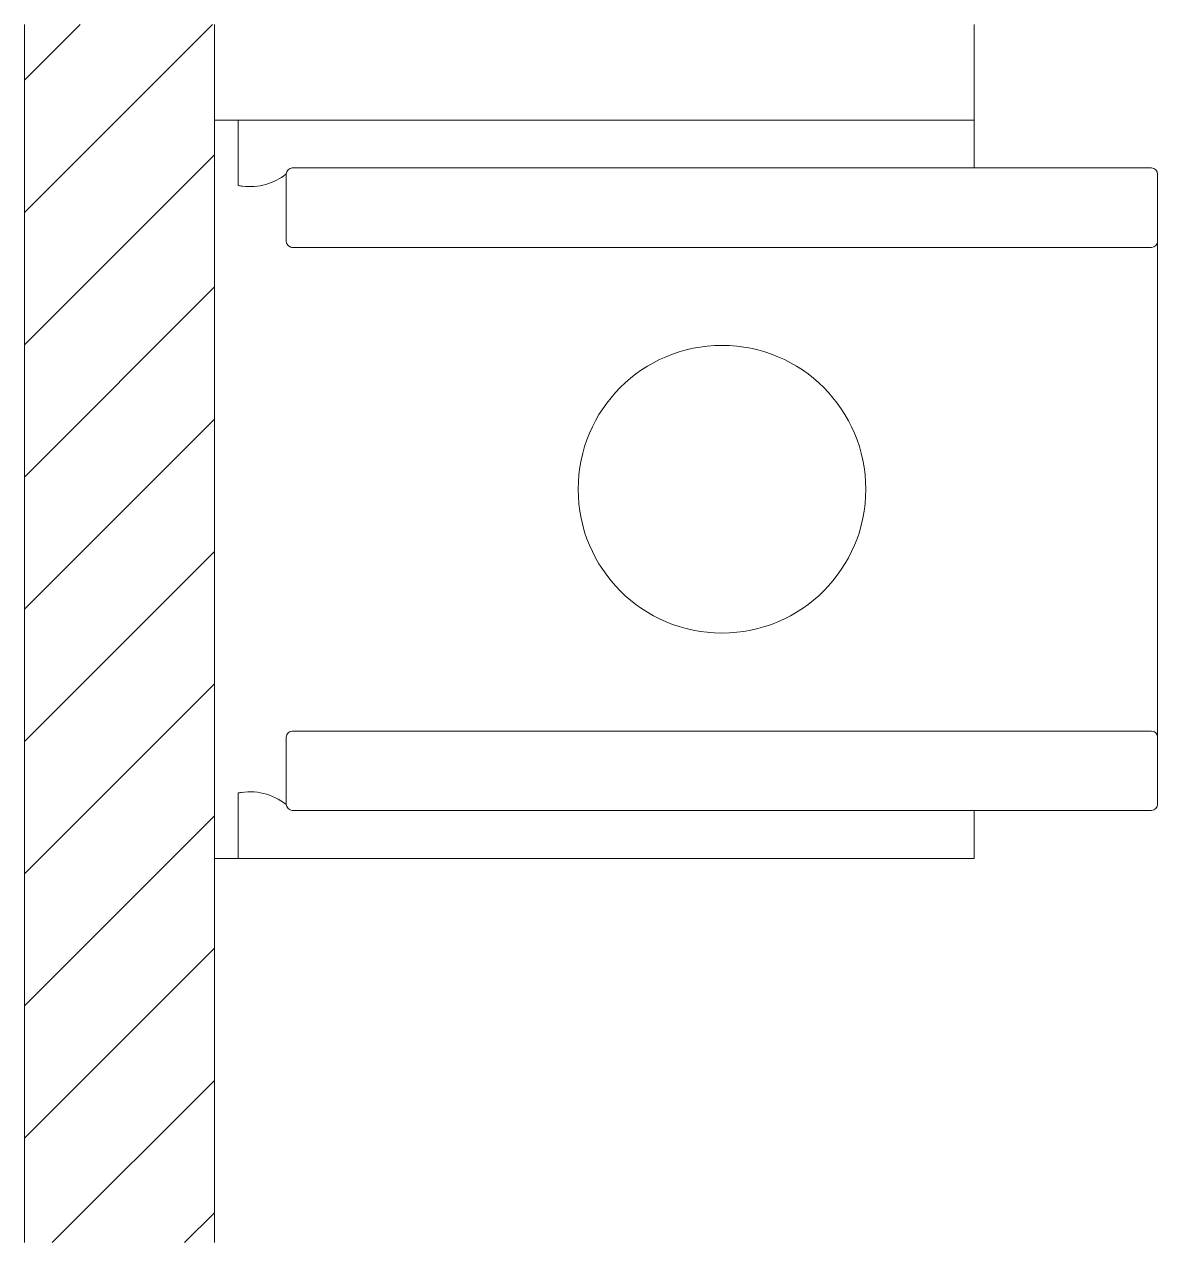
# Model space of a CAD drawing. Header units: millimetres. Extents: x 1499 to 3407, y -486 to 657.
# Drawn here: x 2064.72 to 2076.65, y -346.12 to -333.29 of the extents above; entities that cross this region are included whole.
import ezdxf

# ---------------------------------------------------------------- set-up
doc = ezdxf.new("R2010")
doc.units = ezdxf.units.MM
doc.linetypes.add('CENTERX2', pattern=[4, 2.5, -0.5, 0.5, -0.5])
doc.layers.add('A-FURN', color=8, linetype='Continuous', lineweight=18)
doc.layers.add('meccanismi', color=4, linetype='Continuous', lineweight=18)

msp = doc.modelspace()

# ---------------------------------------------------------------- hatches: boundary and pattern name
at = {"layer": 'A-FURN'}
h = msp.add_hatch(dxfattribs=at)
h.set_pattern_fill('ANSI31', color=256, scale=0.31)
h.set_pattern_definition([(45, (80.9381, -29.3195), (-0.69596985, 0.69596985), [])])
h.paths.add_polyline_path([(2066.724, -333.294), (2064.724, -333.294), (2064.724, -346.117), (2066.724, -346.117)])

# ---------------------------------------------------------------- linework, layer by layer
at = {"layer": 'A-FURN', "color": 6}
for p, q in [((2064.724, -346.117), (2064.724, -333.294)), ((2066.724, -346.117), (2066.724, -333.294)), ((2074.724, -334.805), (2074.724, -333.294)), ((2074.724, -341.569), (2074.724, -342.073)), ((2074.724, -342.073), (2066.724, -342.073))]:
    msp.add_line(p, q, dxfattribs=at)
at = {"layer": 'A-FURN'}
msp.add_lwpolyline([(2066.724, -346.117), (2066.724, -342.073)], dxfattribs=at)
at = {"layer": 'meccanismi'}
for p, q in [((2066.724, -334.301), (2066.976, -334.301)), ((2066.724, -342.073), (2066.724, -334.301)), ((2066.724, -334.301), (2066.976, -334.301)), ((2067.544, -334.805), (2074.724, -334.805)), ((2066.976, -341.384), (2066.976, -342.073)), ((2067.544, -341.569), (2074.724, -341.569)), ((2066.724, -342.073), (2066.976, -342.073)), ((2066.976, -342.073), (2066.724, -342.073))]:
    msp.add_line(p, q, dxfattribs=at)
for points in [[(2066.976, -334.301), (2066.976, -334.99)], [(2074.724, -334.301), (2066.976, -334.301)], [(2074.724, -334.805), (2076.591, -334.805)], [(2076.654, -341.506), (2076.654, -334.869)], [(2076.591, -335.642), (2067.544, -335.642)], [(2076.591, -340.732), (2067.544, -340.732)], [(2074.724, -341.569), (2076.591, -341.569)]]:
    msp.add_lwpolyline(points, dxfattribs=at)
at = {"layer": 'meccanismi', "linetype": 'CENTERX2'}
for points in [[(2067.481, -335.579), (2067.481, -334.869)], [(2067.481, -340.796), (2067.481, -341.506)]]:
    msp.add_lwpolyline(points, dxfattribs=at)
at = {"layer": 'meccanismi'}
msp.add_circle((2072.068, -338.187), 1.514, dxfattribs=at)
for centre, start, end in [((2067.096, -334.381), 263.1259, 308.2598), ((2067.096, -334.381), 258.8516, 263.1259), ((2067.096, -341.993), 51.7394, 101.1487), ((2067.096, -341.993), 96.9212, 101.1487)]:
    msp.add_arc(centre, 0.621, start, end, dxfattribs=at)
for points in [[(2067.481, -334.869), (2067.481, -334.839), (2067.514, -334.805), (2067.544, -334.805)], [(2076.654, -334.869), (2076.654, -334.839), (2076.621, -334.805), (2076.591, -334.805)], [(2076.591, -335.642), (2076.621, -335.642), (2076.654, -335.608), (2076.654, -335.579)], [(2067.544, -340.732), (2067.514, -340.732), (2067.481, -340.766), (2067.481, -340.796)], [(2076.654, -340.796), (2076.654, -340.766), (2076.621, -340.732), (2076.591, -340.732)], [(2067.544, -341.569), (2067.514, -341.569), (2067.481, -341.535), (2067.481, -341.506)], [(2076.591, -341.569), (2076.621, -341.569), (2076.654, -341.535), (2076.654, -341.506)]]:
    msp.add_open_spline(points, degree=3, dxfattribs=at)
at = {"layer": 'meccanismi', "linetype": 'CENTERX2'}
msp.add_open_spline([(2067.544, -335.642), (2067.514, -335.642), (2067.481, -335.608), (2067.481, -335.579)], degree=3, dxfattribs=at)

doc.saveas('drawing.dxf')
